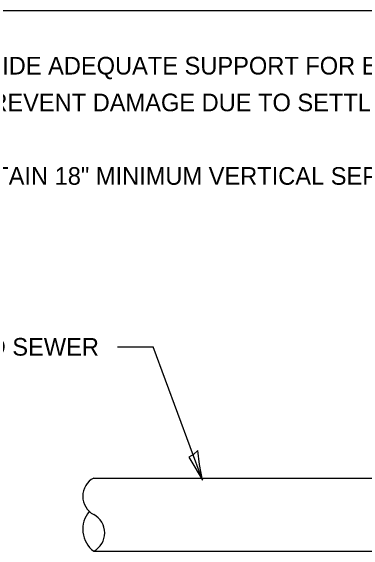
# Model space of a CAD drawing. Extents: x 2133490 to 2172050, y 2138301 to 2145980.
# Drawn here: x 2144500 to 2144620, y 2138444.3 to 2138628 of the extents above; entities that cross this region are included whole.
import ezdxf

# ---------------------------------------------------------------- set-up
doc = ezdxf.new("R2010")
doc.units = 0
for name, color, linetype in [('DR_Pr_Storm_Sewer', 7, 'Continuous'), ('HS_Dimensions_and_Text', 7, 'Continuous'), ('RD_Pr_Roadway_Dimensions', 7, 'Continuous'), ('RD_Pr_Roadway_Notes', 7, 'Continuous'), ('SH_General_Details', 7, 'Continuous')]:
    doc.layers.add(name, color=color, linetype=linetype)

msp = doc.modelspace()

# ---------------------------------------------------------------- linework, layer by layer
at = {"layer": 'DR_Pr_Storm_Sewer'}
for p, q in [((2144528.18, 2138469.16), (2144768.12, 2138469.16)), ((2144528.18, 2138444.27), (2144768.12, 2138444.27))]:
    msp.add_line(p, q, dxfattribs=at)
for centre, radius, start, end in [((2144531.5, 2138462.94), 7.05, 118.0725, 241.9275), ((2144533.78, 2138451.74), 9.33, 139.5585, 233.1301), ((2144524.87, 2138450.49), 7.05, 298.0725, 61.9275)]:
    msp.add_arc(centre, radius, start, end, dxfattribs=at)
at = {"layer": 'HS_Dimensions_and_Text'}
msp.add_lwpolyline([(2144563.59, 2138478.56), (2144562.06, 2138477.14), (2144560.44, 2138476.2), (2144562.54, 2138472.85), (2144565.08, 2138468.46), (2144564.14, 2138473.8)], close=True, dxfattribs=at)
at = {"layer": 'RD_Pr_Roadway_Dimensions'}
for p in [(2144536.24, 2138513.77), (2144565.08, 2138468.46)]:
    msp.add_line(p, (2144548.38, 2138513.77), dxfattribs=at)
at = {"layer": 'SH_General_Details'}
msp.add_line((2144822.23, 2138628.04), (2144473.77, 2138628.04), dxfattribs=at)

# ---------------------------------------------------------------- texts
at = {"layer": 'HS_Dimensions_and_Text'}
for s, p in [('PROVIDE ADEQUATE SUPPORT FOR EXISTING WATER MAIN', (2144474.33, 2138606.38)), ('TO PREVENT DAMAGE DUE TO SETTLEMENT OF SEWER TRENCH', (2144474.33, 2138593.88)), ('MAINTAIN 18" MINIMUM VERTICAL SEPARATION FOR 10\' HORIZONTALLY', (2144474.33, 2138568.88))]:
    msp.add_text(s, height=6, dxfattribs=at).set_placement(p)
at = {"layer": 'RD_Pr_Roadway_Notes'}
msp.add_text('PROPOSED SEWER ', height=6, dxfattribs=at).set_placement((2144452.82, 2138510.77))

doc.saveas('drawing.dxf')
